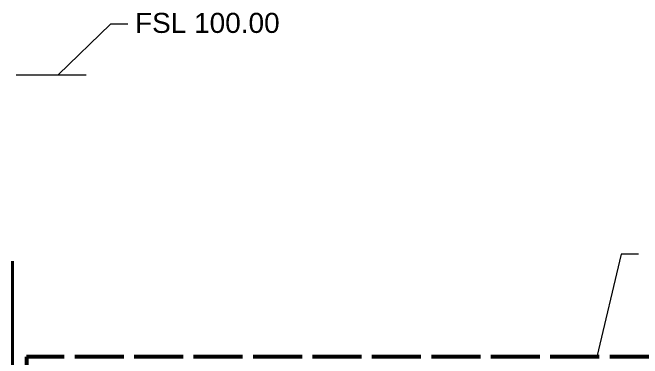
# Model space of a CAD drawing. Header units: millimetres. Extents: x -2152 to 10862, y -2839 to 3606.
# Drawn here: x -88 to 3089, y 1570 to 3314 of the extents above; entities that cross this region are included whole.
import ezdxf

# ---------------------------------------------------------------- set-up
doc = ezdxf.new("R2010")
doc.units = ezdxf.units.MM
doc.linetypes.add('DASH_247_53', pattern=[299.861111, 246.944444, -52.916667])
for name, color, linetype in [('ANNOTATIONS', 7, 'Continuous'), ('GEOFAB', 5, 'Continuous'), ('LEADERS', 7, 'Continuous')]:
    doc.layers.add(name, color=color, linetype=linetype)
doc.styles.add('ARIAL', font='arial.ttf')

msp = doc.modelspace()

# ---------------------------------------------------------------- linework, layer by layer
at = {"layer": 'ANNOTATIONS', "lineweight": 20}
msp.add_line((-70.6, 3000), (282.2, 3000), dxfattribs=at)
at = {"layer": 'GEOFAB', "color": 6, "lineweight": 40}
msp.add_line((-88.2, -88.2), (-88.2, 2060), dxfattribs=at)
at = {"layer": 'GEOFAB', "color": 5, "linetype": 'DASH_247_53', "lineweight": 53}
msp.add_lwpolyline([(-17.6, -17.6), (10367.6, -17.6), (10367.6, 1577.6), (-17.6, 1577.6)], close=True, dxfattribs=at)
at = {"layer": 'LEADERS', "lineweight": 18}
for p, q in [((405.7, 3255.8), (141.1, 3000)), ((493.9, 3255.8), (405.7, 3255.8)), ((2981.5, 2096.2), (2858.1, 1577.6)), ((3069.7, 2096.2), (2981.5, 2096.2))]:
    msp.add_line(p, q, dxfattribs=at)

# ---------------------------------------------------------------- texts
at = {"layer": 'ANNOTATIONS', "style": 'ARIAL'}
msp.add_text('FSL 100.00', height=101.04, dxfattribs=at).set_placement((529.2, 3211.7))

doc.saveas('drawing.dxf')
